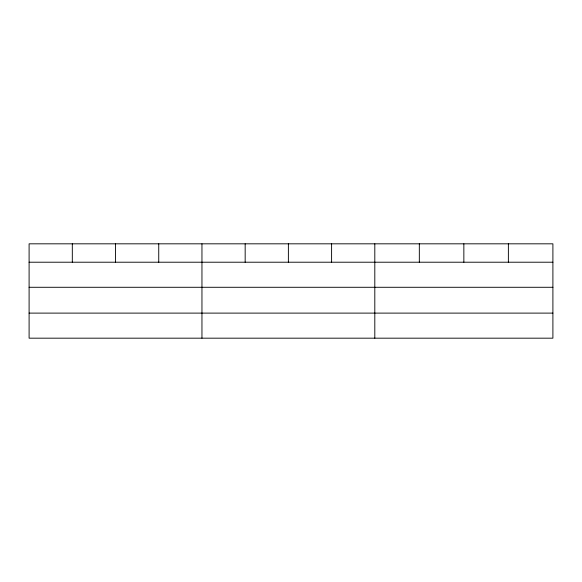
<?xml version="1.0" encoding="UTF-8"?>
<svg xmlns="http://www.w3.org/2000/svg" width="582" height="582" viewBox="0 0 582 582"><rect width="100%" height="100%" fill="white"/><g stroke="black" fill="none" stroke-linecap="round" stroke-linejoin="round"><path stroke-width="0.87" d="M552.9 287.282L552.9 243.822L29.1 243.822L29.1 338.178L552.9 338.178L552.9 287.282L29.1 287.282M29.1 262.213L552.9 262.213M29.1 313.109L552.9 313.109M508.377 243.822L508.377 262.213M463.854 243.822L463.854 262.213M419.331 243.822L419.331 262.213M374.808 243.822L374.808 338.178M331.595 243.822L331.595 262.213M288.381 243.822L288.381 262.213M245.168 243.822L245.168 262.213M201.954 243.822L201.954 338.178M158.74 243.822L158.74 262.213M115.527 243.822L115.527 262.213M72.314 243.822L72.314 262.213"/></g></svg>
